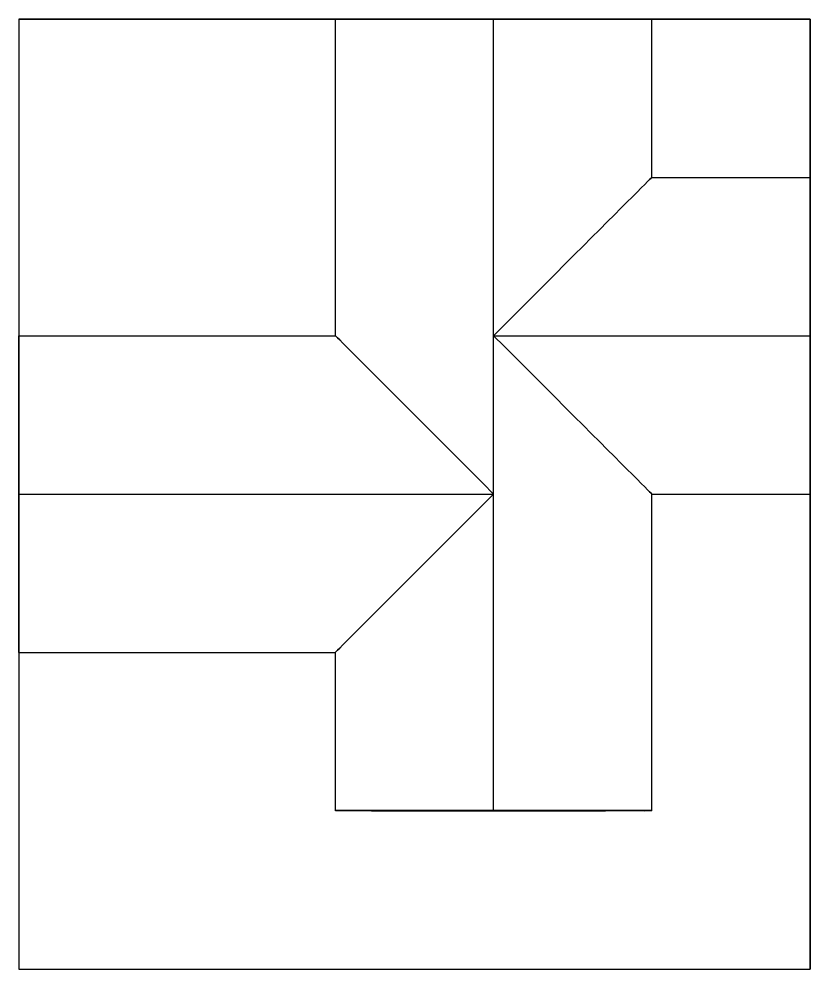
# Model space of a CAD drawing. Extents: x 0 to 5, y 0 to 6.
import ezdxf

# ---------------------------------------------------------------- set-up
doc = ezdxf.new("R2010")
doc.units = 0
doc.layers.get('0').update_dxf_attribs({"linetype": 'CONTINUOUS'})

# ---------------------------------------------------------------- blocks, each defined once
blk = doc.blocks.new('*U3')
at = {"color": 7}
for p, q in [((0, 6, 4), (5, 6, 4)), ((0, 6), (0, 6, 4)), ((0, 6, 4), (0, 0, 4)), ((0, 6), (0, 0)), ((5, 6), (0, 6)), ((2, 4, 2), (2, 6, 2)), ((3, 1, 3), (3, 6, 3)), ((3, 1, 1), (3, 6, 1)), ((4, 5, 2), (4, 6, 2)), ((5, 6), (5, 6, 4)), ((5, 6, 4), (5, 0, 4)), ((5, 0), (5, 6)), ((4, 5, 2), (5, 5, 2)), ((0, 4, 2), (2, 4, 2)), ((3, 4, 3), (5, 4, 3)), ((3, 4, 1), (5, 4, 1)), ((0, 3, 3), (3, 3, 3)), ((0, 3, 1), (3, 3, 1)), ((4, 1, 2), (4, 3, 2)), ((4, 3, 2), (5, 3, 2)), ((0, 2, 2), (2, 2, 2)), ((2, 1, 2), (2, 2, 2)), ((0, 0), (0, 0, 4)), ((0, 0, 4), (5, 0, 4)), ((0, 0), (5, 0)), ((5, 0, 4), (5, 0))]:
    blk.add_line(p, q, dxfattribs=at)
for points in [[(3, 4, 3), (3.066793, 4.066793, 2.997767), (3.133287, 4.133287, 2.991077), (3.199186, 4.199186, 2.979962), (3.264195, 4.264195, 2.964469), (3.328025, 4.328025, 2.944669), (3.390389, 4.390389, 2.92065), (3.45101, 4.45101, 2.892519), (3.509617, 4.509617, 2.860402), (3.565947, 4.565947, 2.824442), (3.61975, 4.61975, 2.784799), (3.670785, 4.670785, 2.741652), (3.718824, 4.718824, 2.695192), (3.763652, 4.763652, 2.645628), (3.80507, 4.80507, 2.59318), (3.842892, 4.842892, 2.538082), (3.87695, 4.87695, 2.480582), (3.907091, 4.907091, 2.420935), (3.933181, 4.933181, 2.359408), (3.955102, 4.955102, 2.296276), (3.972759, 4.972759, 2.23182), (3.98607, 4.98607, 2.166329), (3.994978, 4.994978, 2.100096), (3.999442, 4.999442, 2.033415), (3.999442, 4.999442, 1.966585), (3.994978, 4.994978, 1.899904), (3.98607, 4.98607, 1.833671), (3.972759, 4.972759, 1.76818), (3.955102, 4.955102, 1.703724), (3.933181, 4.933181, 1.640592), (3.907091, 4.907091, 1.579065), (3.87695, 4.87695, 1.519418), (3.842892, 4.842892, 1.461918), (3.80507, 4.80507, 1.40682), (3.763652, 4.763652, 1.354372), (3.718824, 4.718824, 1.304808), (3.670785, 4.670785, 1.258348), (3.61975, 4.61975, 1.215201), (3.565947, 4.565947, 1.175558), (3.509617, 4.509617, 1.139598), (3.45101, 4.45101, 1.107481), (3.390389, 4.390389, 1.07935), (3.328025, 4.328025, 1.055331), (3.264195, 4.264195, 1.035531), (3.199186, 4.199186, 1.020038), (3.133287, 4.133287, 1.008923), (3.066793, 4.066793, 1.002233), (3, 4, 1)], [(3, 3, 1), (2.933207, 3.066793, 1.002233), (2.866713, 3.133287, 1.008923), (2.800814, 3.199186, 1.020038), (2.735805, 3.264195, 1.035531), (2.671975, 3.328025, 1.055331), (2.609611, 3.390389, 1.07935), (2.54899, 3.45101, 1.107481), (2.490383, 3.509617, 1.139598), (2.434053, 3.565947, 1.175558), (2.38025, 3.61975, 1.215201), (2.329215, 3.670785, 1.258348), (2.281176, 3.718824, 1.304808), (2.236348, 3.763652, 1.354372), (2.19493, 3.80507, 1.40682), (2.157108, 3.842892, 1.461918), (2.12305, 3.87695, 1.519418), (2.092909, 3.907091, 1.579065), (2.066819, 3.933181, 1.640592), (2.044898, 3.955102, 1.703724), (2.027241, 3.972759, 1.76818), (2.01393, 3.98607, 1.833671), (2.005022, 3.994978, 1.899904), (2.000558, 3.999442, 1.966585), (2.000558, 3.999442, 2.033415), (2.005022, 3.994978, 2.100096), (2.01393, 3.98607, 2.166329), (2.027241, 3.972759, 2.23182), (2.044897, 3.955103, 2.296276), (2.066819, 3.933181, 2.359408), (2.092909, 3.907091, 2.420935), (2.12305, 3.87695, 2.480582), (2.157108, 3.842892, 2.538082), (2.19493, 3.80507, 2.59318), (2.236348, 3.763652, 2.645628), (2.281176, 3.718824, 2.695192), (2.329215, 3.670785, 2.741652), (2.38025, 3.61975, 2.784799), (2.434053, 3.565947, 2.824442), (2.490383, 3.509617, 2.860402), (2.54899, 3.45101, 2.892519), (2.609611, 3.390389, 2.92065), (2.671975, 3.328025, 2.944669), (2.735805, 3.264195, 2.964469), (2.800814, 3.199186, 2.979962), (2.866713, 3.133287, 2.991077), (2.933207, 3.066793, 2.997767), (3, 3, 3)], [(3, 4, 3), (3.066793, 3.933207, 2.997767), (3.133287, 3.866713, 2.991077), (3.199186, 3.800814, 2.979962), (3.264195, 3.735805, 2.964469), (3.328025, 3.671975, 2.944669), (3.390389, 3.609611, 2.92065), (3.45101, 3.54899, 2.892519), (3.509617, 3.490383, 2.860402), (3.565947, 3.434053, 2.824442), (3.61975, 3.38025, 2.784799), (3.670785, 3.329215, 2.741652), (3.718824, 3.281176, 2.695192), (3.763652, 3.236348, 2.645628), (3.80507, 3.19493, 2.59318), (3.842892, 3.157108, 2.538082), (3.87695, 3.12305, 2.480582), (3.907091, 3.092909, 2.420935), (3.933181, 3.066819, 2.359408), (3.955102, 3.044898, 2.296276), (3.972759, 3.027241, 2.23182), (3.98607, 3.01393, 2.166329), (3.994978, 3.005022, 2.100096), (3.999442, 3.000558, 2.033415), (3.999442, 3.000558, 1.966585), (3.994978, 3.005022, 1.899904), (3.98607, 3.01393, 1.833671), (3.972759, 3.027241, 1.76818), (3.955102, 3.044898, 1.703724), (3.933181, 3.066819, 1.640592), (3.907091, 3.092909, 1.579065), (3.87695, 3.12305, 1.519418), (3.842892, 3.157108, 1.461918), (3.80507, 3.19493, 1.40682), (3.763652, 3.236348, 1.354372), (3.718824, 3.281176, 1.304808), (3.670785, 3.329215, 1.258348), (3.61975, 3.38025, 1.215201), (3.565947, 3.434053, 1.175558), (3.509617, 3.490383, 1.139598), (3.45101, 3.54899, 1.107481), (3.390389, 3.609611, 1.07935), (3.328025, 3.671975, 1.055331), (3.264195, 3.735805, 1.035531), (3.199186, 3.800814, 1.020038), (3.133287, 3.866713, 1.008923), (3.066793, 3.933207, 1.002233), (3, 4, 1)], [(3, 3, 3), (2.933207, 2.933207, 2.997767), (2.866713, 2.866713, 2.991077), (2.800814, 2.800814, 2.979962), (2.735805, 2.735805, 2.964469), (2.671975, 2.671975, 2.944669), (2.609611, 2.609611, 2.92065), (2.54899, 2.54899, 2.892519), (2.490383, 2.490383, 2.860402), (2.434053, 2.434053, 2.824442), (2.38025, 2.38025, 2.784799), (2.329215, 2.329215, 2.741652), (2.281176, 2.281176, 2.695192), (2.236348, 2.236348, 2.645628), (2.19493, 2.19493, 2.59318), (2.157108, 2.157108, 2.538082), (2.12305, 2.12305, 2.480582), (2.092909, 2.092909, 2.420935), (2.066819, 2.066819, 2.359408), (2.044898, 2.044898, 2.296276), (2.027241, 2.027241, 2.23182), (2.01393, 2.01393, 2.166329), (2.005022, 2.005022, 2.100096), (2.000558, 2.000558, 2.033415), (2.000558, 2.000558, 1.966585), (2.005022, 2.005022, 1.899904), (2.01393, 2.01393, 1.833671), (2.027241, 2.027241, 1.76818), (2.044898, 2.044898, 1.703724), (2.066819, 2.066819, 1.640592), (2.092909, 2.092909, 1.579065), (2.12305, 2.12305, 1.519418), (2.157108, 2.157108, 1.461918), (2.19493, 2.19493, 1.40682), (2.236348, 2.236348, 1.354372), (2.281176, 2.281176, 1.304808), (2.329215, 2.329215, 1.258348), (2.38025, 2.38025, 1.215201), (2.434053, 2.434053, 1.175558), (2.490383, 2.490383, 1.139598), (2.54899, 2.54899, 1.107481), (2.609611, 2.609611, 1.07935), (2.671975, 2.671975, 1.055331), (2.735805, 2.735805, 1.035531), (2.800814, 2.800814, 1.020038), (2.866713, 2.866713, 1.008923), (2.933207, 2.933207, 1.002233), (3, 3, 1)]]:
    blk.add_polyline3d(points, dxfattribs=at)
at = {"color": 7, "extrusion": (0, 1, -2e-16)}
for centre in [(-3, 2, 6), (-3, 2, 1)]:
    blk.add_circle(centre, 1, dxfattribs=at)
at = {"color": 7, "extrusion": (1, 0, 1e-16)}
for centre in [(4, 2, 5), (3, 2)]:
    blk.add_circle(centre, 1, dxfattribs=at)

msp = doc.modelspace()

# ---------------------------------------------------------------- block references
msp.add_blockref('*U3', (0, 0))

doc.saveas('drawing.dxf')
